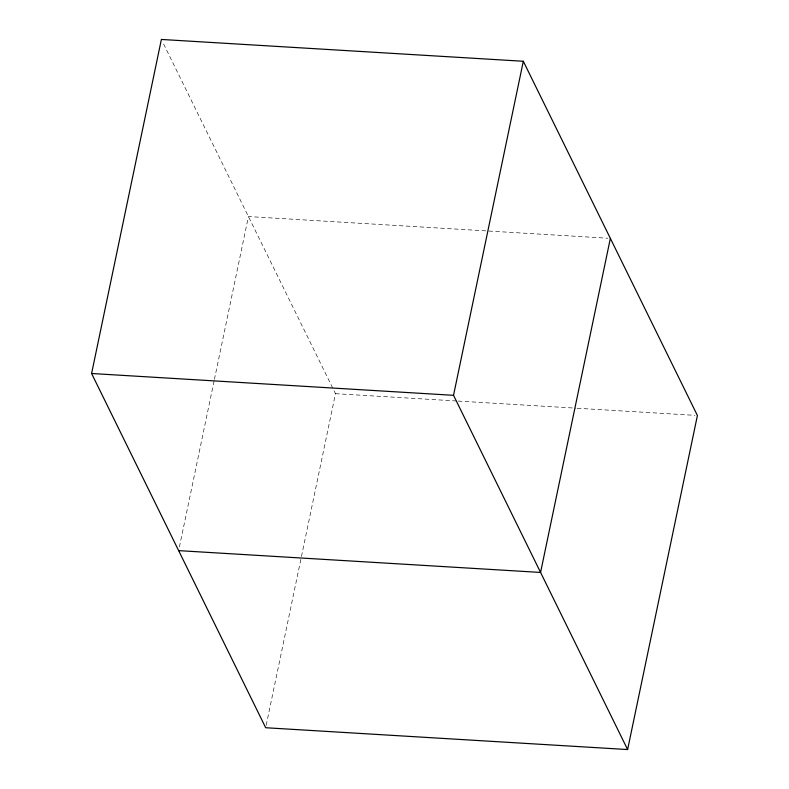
<?xml version="1.0" encoding="UTF-8"?>
<svg xmlns="http://www.w3.org/2000/svg" width="789" height="789" viewBox="0 0 789 789"><rect width="100%" height="100%" fill="white"/><g stroke="black" fill="none" stroke-linecap="round" stroke-linejoin="round"><path stroke-width="0.59" stroke-dasharray="3.94 2.96" d="M179.399 547.004L214.164 380.574M214.421 379.371L248.427 216.561L607.905 238.229M266.189 725.318L335.473 393.681L162.465 41.649M335.473 393.681L456.939 400.999M458.162 401.078L575.94 408.169M577.173 408.248L694.951 415.349"/><path stroke-width="1.18" d="M91.593 373.503L161.38 39.45L523.314 61.266L697.407 415.497L627.62 749.55L265.686 727.734L91.593 373.503L453.527 395.319L627.62 749.55M453.527 395.319L523.314 61.266M610.361 238.377L540.573 572.439L178.639 550.623"/></g></svg>
